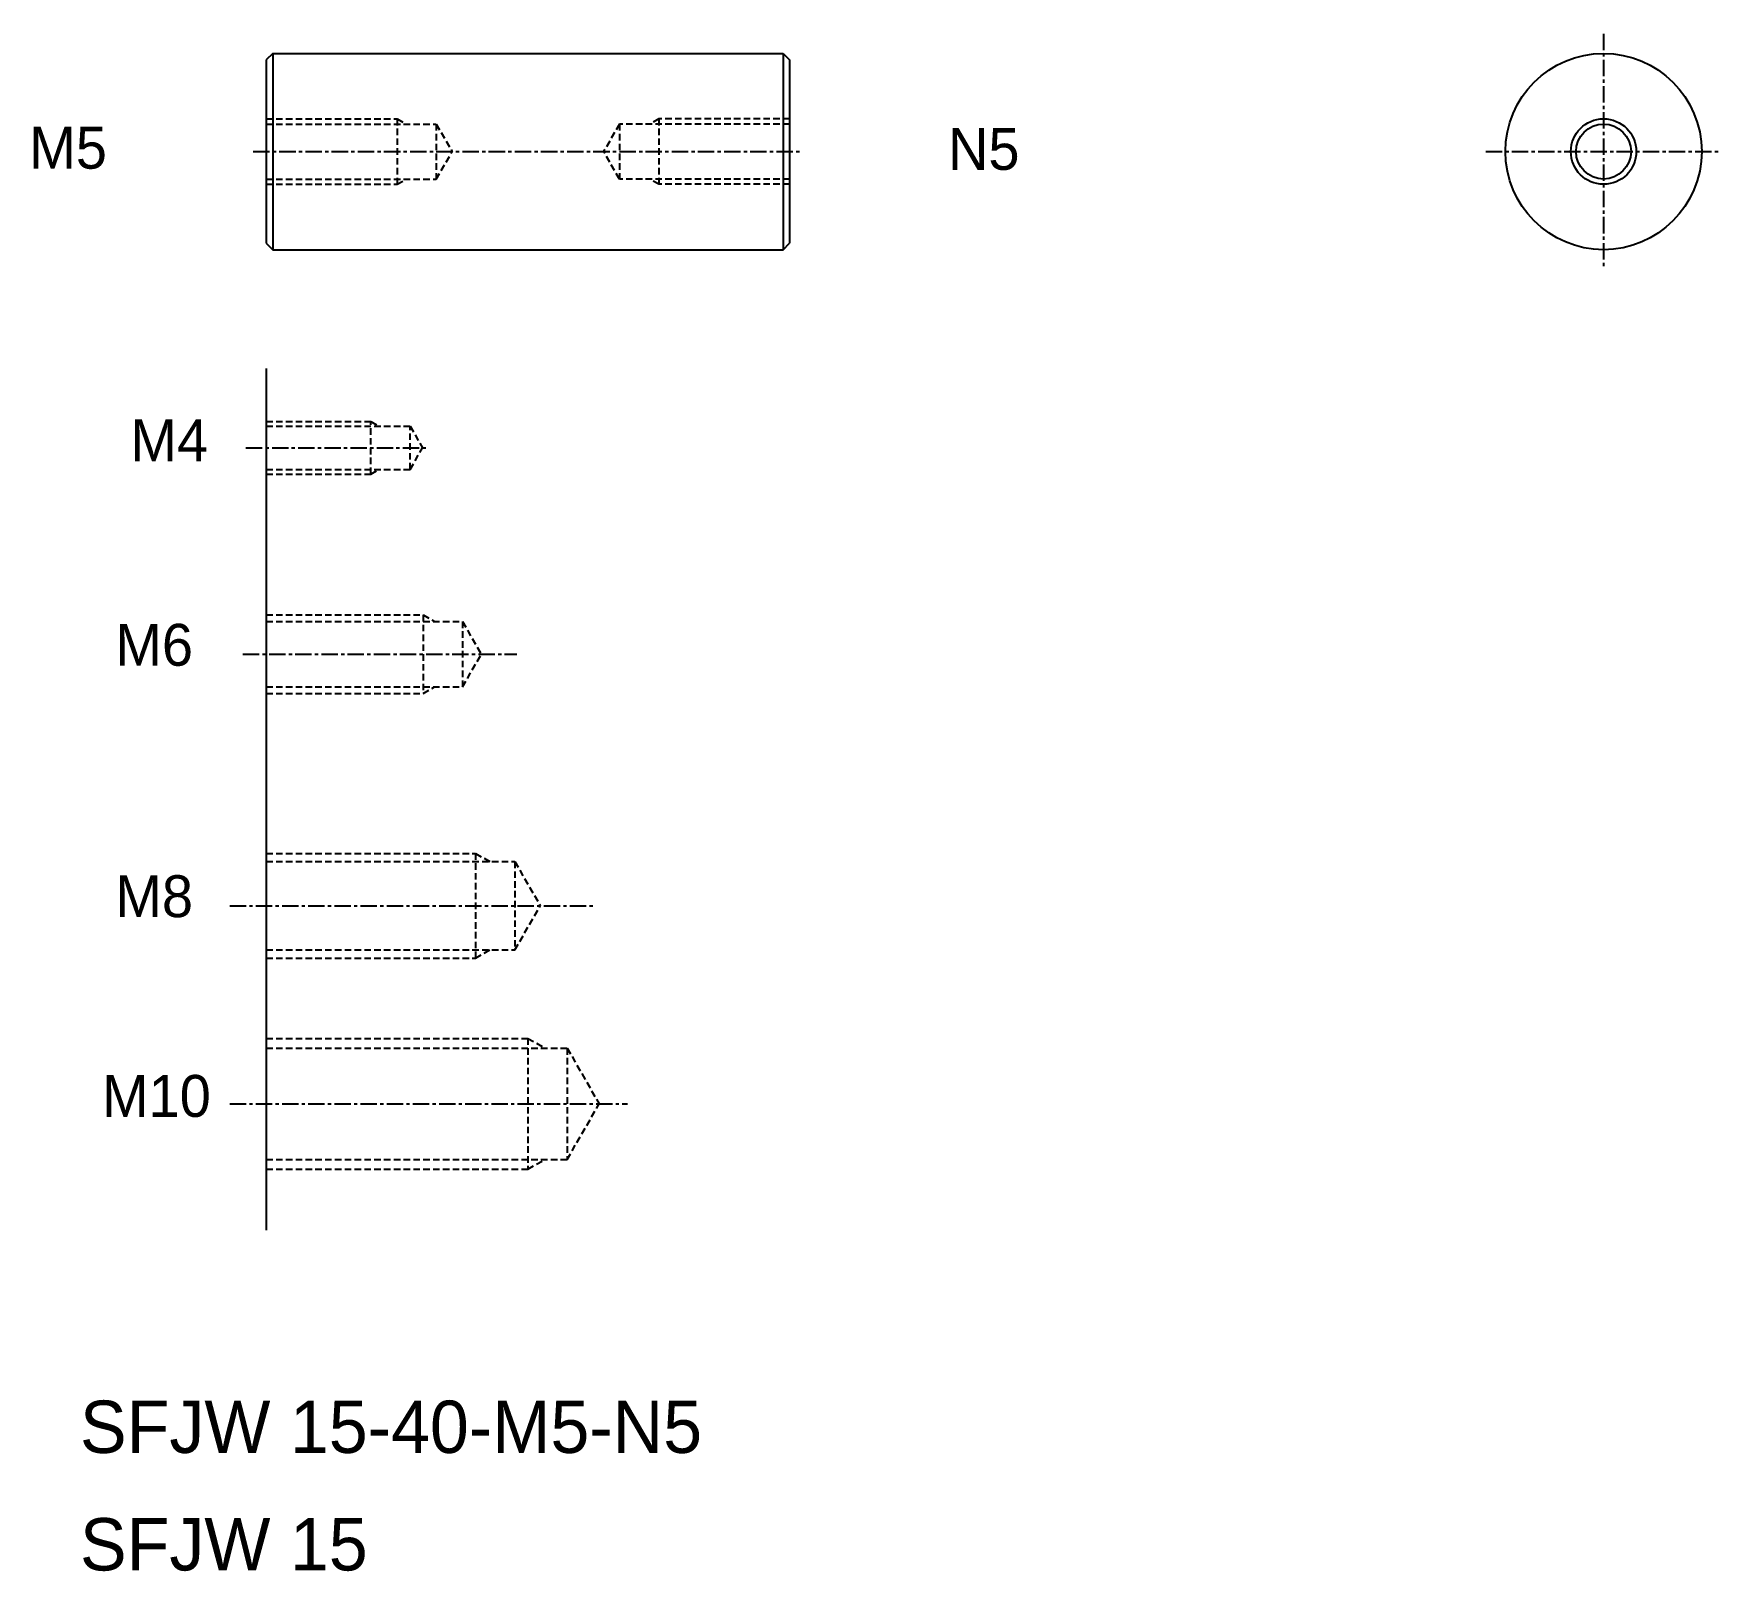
# Model space of a CAD drawing. Extents: x 69 to 198, y 70 to 188.
import ezdxf

# ---------------------------------------------------------------- set-up
doc = ezdxf.new("R2010")
doc.units = 0
doc.linetypes.add('CENTER', pattern=[2, 1.25, -0.25, 0.25, -0.25])
doc.linetypes.add('DASHED', pattern=[0.75, 0.5, -0.25])
doc.layers.get('0').update_dxf_attribs({"linetype": 'CONTINUOUS'})
doc.layers.add('CENTER', color=1, linetype='CENTER')

msp = doc.modelspace()

# ---------------------------------------------------------------- linework, layer by layer
at = {"color": 7, "linetype": 'CONTINUOUS'}
for p, q in [((87.54, 186.05), (87.04, 185.55)), ((87.54, 186.05), (126.54, 186.05)), ((87.54, 186.05), (87.54, 171.05)), ((126.54, 186.05), (126.54, 171.05)), ((126.54, 186.05), (127.04, 185.55)), ((87.04, 185.55), (87.04, 171.55)), ((127.04, 185.55), (127.04, 171.55)), ((87.04, 171.55), (87.54, 171.05)), ((87.54, 171.05), (126.54, 171.05)), ((126.54, 171.05), (127.04, 171.55)), ((87.04, 161.97), (87.04, 96.12))]:
    msp.add_line(p, q, dxfattribs=at)
at = {"color": 3, "linetype": 'DASHED'}
for p, q in [((87.04, 181.05), (97.04, 181.05)), ((87.04, 180.65), (100.04, 180.65)), ((97.04, 181.05), (97.04, 176.05)), ((97.04, 181.05), (97.65, 180.7)), ((100.04, 180.65), (100.04, 176.45)), ((100.04, 180.65), (101.25, 178.55)), ((114.04, 180.65), (112.83, 178.55)), ((127.04, 180.65), (114.04, 180.65)), ((114.04, 180.65), (114.04, 176.45)), ((117.04, 181.05), (116.43, 180.7)), ((127.04, 181.05), (117.04, 181.05)), ((117.04, 181.05), (117.04, 176.05)), ((100.04, 176.45), (101.25, 178.55)), ((114.04, 176.45), (112.83, 178.55)), ((87.04, 176.45), (100.04, 176.45)), ((87.04, 176.05), (97.04, 176.05)), ((93.54, 176.45), (93.54, 176.45)), ((97.04, 176.05), (97.65, 176.4)), ((127.04, 176.45), (114.04, 176.45)), ((117.04, 176.05), (116.43, 176.4)), ((127.04, 176.05), (117.04, 176.05)), ((87.04, 157.91), (95.04, 157.91)), ((87.04, 157.56), (98.04, 157.56)), ((95.04, 153.91), (95.04, 157.91)), ((95.04, 157.91), (95.65, 157.56)), ((98.04, 154.26), (98.04, 157.56)), ((98.04, 157.56), (98.99, 155.91)), ((98.04, 154.26), (98.99, 155.91)), ((87.04, 154.26), (98.04, 154.26)), ((87.04, 153.91), (95.04, 153.91)), ((95.04, 153.91), (95.65, 154.26)), ((87.04, 143.14), (99.04, 143.14)), ((87.04, 142.64), (102.04, 142.64)), ((99.04, 143.14), (99.91, 142.64)), ((99.04, 143.14), (99.04, 137.14)), ((102.04, 142.64), (102.04, 137.64)), ((102.04, 142.64), (103.48, 140.14)), ((102.04, 137.64), (103.48, 140.14)), ((87.04, 137.64), (102.04, 137.64)), ((87.04, 137.14), (99.04, 137.14)), ((99.04, 137.14), (99.91, 137.64)), ((87.04, 124.92), (103.04, 124.92)), ((87.04, 124.3), (106.04, 124.3)), ((103.04, 124.92), (103.04, 116.92)), ((103.04, 124.92), (104.12, 124.3)), ((106.04, 124.3), (106.04, 117.55)), ((106.04, 124.3), (107.99, 120.92)), ((106.04, 117.55), (107.99, 120.92)), ((87.04, 117.55), (106.04, 117.55)), ((103.04, 116.92), (104.12, 117.55)), ((87.04, 116.92), (103.04, 116.92)), ((87.04, 110.79), (107.04, 110.79)), ((87.04, 110.04), (110.04, 110.04)), ((107.04, 110.79), (107.04, 100.79)), ((107.04, 110.79), (108.34, 110.04)), ((110.04, 110.04), (110.04, 101.54)), ((110.04, 110.04), (112.49, 105.79)), ((110.04, 101.54), (112.49, 105.79)), ((87.04, 101.54), (110.04, 101.54)), ((87.04, 100.79), (107.04, 100.79)), ((107.04, 100.79), (108.34, 101.54))]:
    msp.add_line(p, q, dxfattribs=at)
msp.add_line((90.29, 176.45), (90.29, 176.45))
at = {"color": 7, "linetype": 'CONTINUOUS'}
for radius in [7.5, 2.5]:
    msp.add_circle((189.26, 178.55), radius, dxfattribs=at)
at = {"color": 3, "linetype": 'CONTINUOUS'}
msp.add_circle((189.26, 178.55), 2.1, dxfattribs=at)
at = {"layer": 'CENTER', "color": 1, "linetype": 'CENTER'}
for p, q in [((189.26, 187.55), (189.26, 169.55)), ((86.04, 178.55), (128.04, 178.55)), ((180.26, 178.55), (198.26, 178.55)), ((85.48, 155.91), (99.43, 155.91)), ((85.26, 140.14), (106.19, 140.14)), ((84.25, 120.92), (112.15, 120.92)), ((84.25, 105.79), (114.66, 105.79))]:
    msp.add_line(p, q, dxfattribs=at)

# ---------------------------------------------------------------- texts
at = {"color": 7, "linetype": 'CONTINUOUS'}
for s, height, p in [('M5', 3.2, (68.92, 177.24)), ('N5', 3.2, (139.15, 177.15)), ('M4', 3.2, (76.65, 154.89)), ('M6', 3.2, (75.5, 139.26)), ('M8', 3.2, (75.5, 120.05)), ('M10', 3.2, (74.48, 104.79)), ('SFJW 15-40-M5-N5', 4, (72.8, 79.11)), ('SFJW 15', 4, (72.8, 70.13))]:
    msp.add_text(s, height=height, dxfattribs=at).set_placement(p)

doc.saveas('drawing.dxf')
